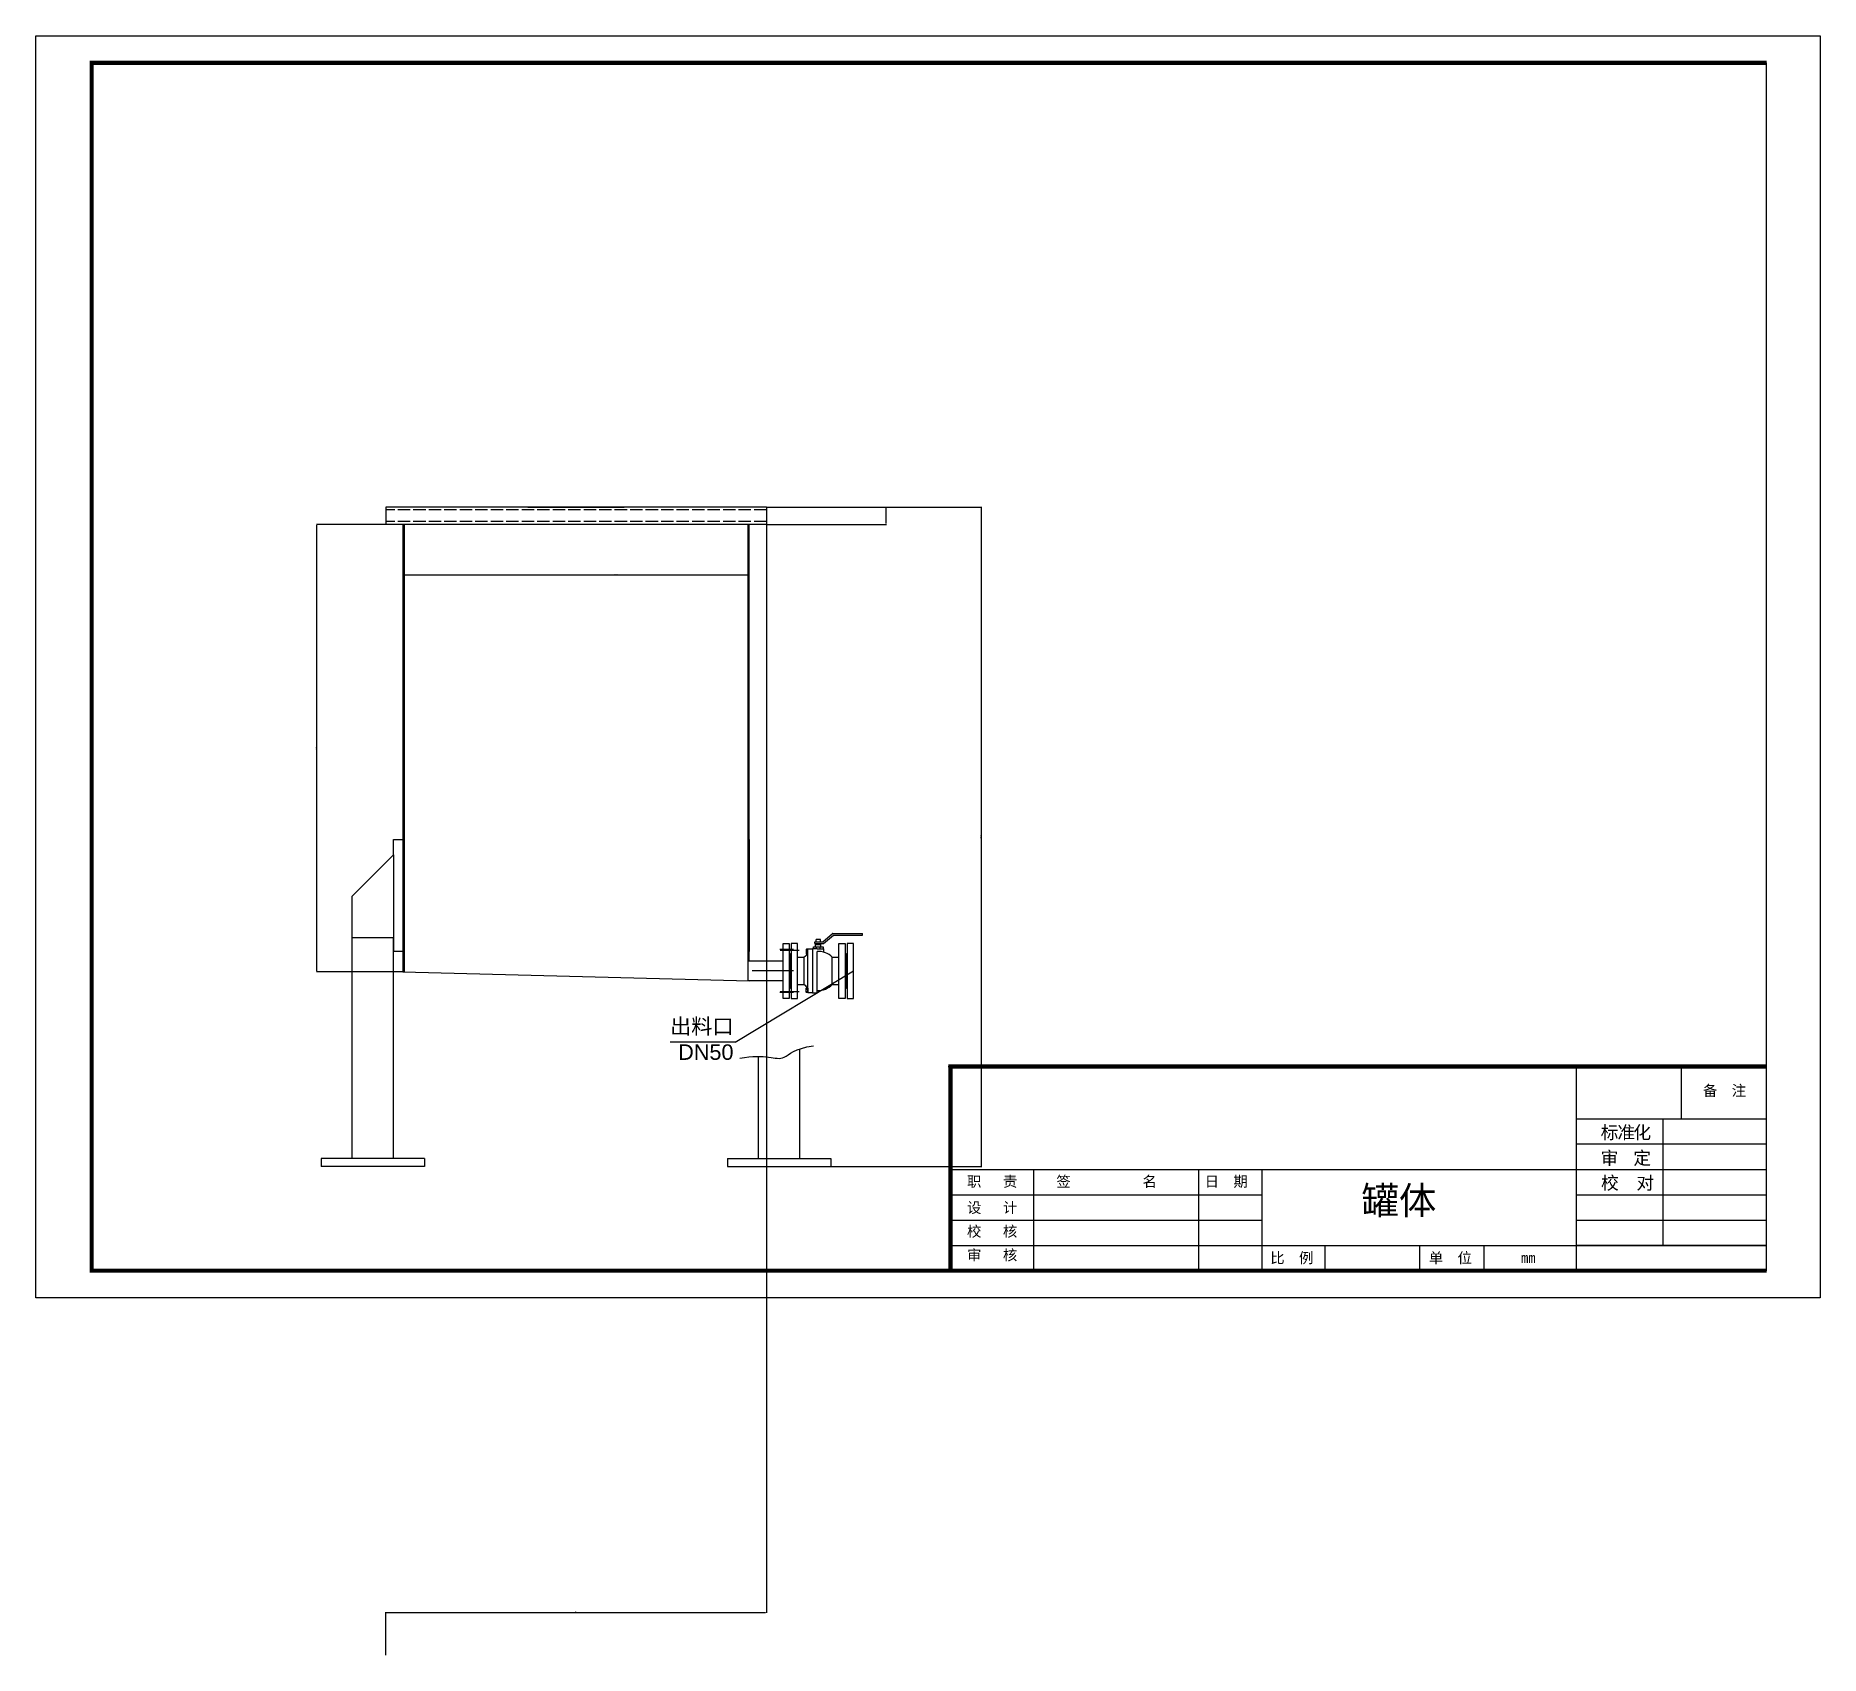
# Model space of a CAD drawing. Header units: millimetres. Extents: x 3453 to 8638, y 0 to 4705.
import ezdxf

# ---------------------------------------------------------------- set-up
doc = ezdxf.new("R2010")
doc.units = ezdxf.units.MM
doc.linetypes.add('ACAD_ISO02W100', pattern=[15, 12, -3])
doc.linetypes.add('ACAD_ISO04W100', pattern=[30, 24, -3, 0, -3])
for name, color, linetype in [('中心线', 1, 'ACAD_ISO04W100'), ('标注', 6, 'Continuous'), ('注释', 3, 'Continuous'), ('虚线', 7, 'ACAD_ISO02W100'), ('轴线', 1, 'ACAD_ISO04W100')]:
    doc.layers.add(name, color=color, linetype=linetype)
doc.layers.add('标注线', color=7, linetype='Continuous', lineweight=9)
doc.styles.get("Standard").update_dxf_attribs({"font": 'arial.ttf'})
doc.styles.add('STYLE1', font='')
doc.styles.get('STYLE1').set_extended_font_data('FangSong_GB2312')
doc.dimstyles.new('ISO-25', dxfattribs={"dimtxt": 2.5, "dimasz": 2.5, "dimexe": 1.25, "dimexo": 0.625, "dimtad": 1, "dimtxsty": 'Standard', "dimcen": 2.5, "dimadec": 0, "dimazin": 0, "dimtfac": 1, "dimtmove": 0, "dimatfit": 3, "dimfxl": 0, "dimarcsym": 0})

# ---------------------------------------------------------------- blocks, each defined once
blk = doc.blocks.new('*D7')
at = {"layer": 'Defpoints', "color": 0, "transparency": 16777216}
for p in [(5523.5, 3138.2), (4523.5, 3028.5), (5523.5, 3034.5)]:
    blk.add_point(p, dxfattribs=at)
at = {"layer": '标注', "color": 0, "lineweight": -2, "transparency": 16777216}
for p, q in [((4523.5, 3029.2), (4523.5, 3139.5)), ((4526, 3138.2), (5521, 3138.2)), ((5523.5, 3035.1), (5523.5, 3139.5))]:
    blk.add_line(p, q, dxfattribs=at)
at = {"layer": '标注', "color": 0, "transparency": 16777216}
for points in [[(4526, 3138.6), (4526, 3137.8), (4523.5, 3138.2)], [(5521, 3138.6), (5521, 3137.8), (5523.5, 3138.2)]]:
    blk.add_solid(points, dxfattribs=at)
at = {"layer": '标注', "color": 0, "transparency": 16777216, "insert": (5139.1, 3140.2), "char_height": 2.5, "attachment_point": 5}
blk.add_mtext('%%C1000', dxfattribs=at)
blk = doc.blocks.new('*D8')
at = {"layer": 'Defpoints', "color": 0, "transparency": 16777216}
for p in [(4270.3, 3285.1), (4470.5, 3285.1), (4520.5, 1985.1)]:
    blk.add_point(p, dxfattribs=at)
at = {"layer": '标注', "color": 0, "lineweight": -2, "transparency": 16777216}
for p, q in [((4469.8, 3285.1), (4269.1, 3285.1)), ((4270.3, 1987.6), (4270.3, 3282.6)), ((4519.8, 1985.1), (4269.1, 1985.1))]:
    blk.add_line(p, q, dxfattribs=at)
at = {"layer": '标注', "color": 0, "transparency": 16777216}
for points in [[(4269.9, 3282.6), (4270.7, 3282.6), (4270.3, 3285.1)], [(4269.9, 1987.6), (4270.7, 1987.6), (4270.3, 1985.1)]]:
    blk.add_solid(points, dxfattribs=at)
at = {"layer": '标注', "color": 0, "transparency": 16777216, "insert": (4268.4, 2635.1), "char_height": 2.5, "attachment_point": 5, "rotation": 90}
blk.add_mtext('1300', dxfattribs=at)
blk = doc.blocks.new('*D9')
at = {"color": 0, "lineweight": -2, "transparency": 16777216}
for p, q in [((5576.5, 3326.5), (5576.5, 123.2)), ((4470.5, 0.6), (4470.5, 125.7)), ((4473, 124.4), (5574, 124.4))]:
    blk.add_line(p, q, dxfattribs=at)
at = {"color": 0, "transparency": 16777216}
for points in [[(4473, 124.8), (4473, 124), (4470.5, 124.4)], [(5574, 124.8), (5574, 124), (5576.5, 124.4)]]:
    blk.add_solid(points, dxfattribs=at)
at = {"layer": 'Defpoints', "color": 0, "transparency": 16777216}
for p in [(5576.5, 3327.1), (5576.5, 124.4), (4470.5, 0)]:
    blk.add_point(p, dxfattribs=at)
at = {"color": 0, "transparency": 16777216, "insert": (5023.5, 126.3), "char_height": 2.5, "attachment_point": 5}
blk.add_mtext('1106', dxfattribs=at)
blk = doc.blocks.new('*D10')
at = {"color": 0, "lineweight": -2, "transparency": 16777216}
for p, q in [((5577.1, 3335.1), (5925.1, 3335.1)), ((5923.9, 3287.6), (5923.9, 3332.6)), ((5577.1, 3285.1), (5925.1, 3285.1))]:
    blk.add_line(p, q, dxfattribs=at)
at = {"color": 0, "transparency": 16777216}
for points in [[(5923.5, 3332.6), (5924.3, 3332.6), (5923.9, 3335.1)], [(5923.5, 3287.6), (5924.3, 3287.6), (5923.9, 3285.1)]]:
    blk.add_solid(points, dxfattribs=at)
at = {"layer": 'Defpoints', "color": 0, "transparency": 16777216}
for p in [(5576.5, 3335.1), (5923.9, 3335.1), (5576.5, 3285.1)]:
    blk.add_point(p, dxfattribs=at)
at = {"color": 0, "transparency": 16777216, "insert": (5922, 3310.1), "char_height": 2.5, "attachment_point": 5, "rotation": 90}
blk.add_mtext('50', dxfattribs=at)
blk = doc.blocks.new('*D11')
at = {"color": 0, "lineweight": -2, "transparency": 16777216}
for p, q in [((5577.7, 3335.1), (6202, 3335.1)), ((6200.8, 3332.6), (6200.8, 1422)), ((5764.4, 1419.5), (6202, 1419.5))]:
    blk.add_line(p, q, dxfattribs=at)
at = {"color": 0, "transparency": 16777216}
for points in [[(6200.3, 3332.6), (6201.2, 3332.6), (6200.8, 3335.1)], [(6200.3, 1422), (6201.2, 1422), (6200.8, 1419.5)]]:
    blk.add_solid(points, dxfattribs=at)
at = {"layer": 'Defpoints', "color": 0, "transparency": 16777216}
for p in [(5577.1, 3335.1), (5763.7, 1419.5), (6200.8, 1419.5)]:
    blk.add_point(p, dxfattribs=at)
at = {"color": 0, "transparency": 16777216, "insert": (6198.6, 2377.3), "char_height": 2.5, "attachment_point": 5, "rotation": 90}
blk.add_mtext('1915,6', dxfattribs=at)

msp = doc.modelspace()

# ---------------------------------------------------------------- linework, layer by layer
for p, q in [((8482.278, 1117.256), (8482.278, 4625.923)), ((5576.471, 3335.091), (4470.471, 3335.091)), ((4470.471, 3335.091), (4470.471, 3285.091)), ((5023.471, 3335.091), (5048.471, 3335.091)), ((5576.471, 3335.091), (5576.471, 3285.091)), ((5576.471, 3285.091), (4470.471, 3285.091)), ((4520.471, 3285.091), (4520.471, 1985.091)), ((4523.471, 3285.091), (4523.471, 1985.015)), ((4523.471, 3285.091), (4523.471, 1985.091)), ((5523.471, 1959.564), (5523.471, 3285.091)), ((5526.471, 2016.564), (5526.471, 3285.091)), ((4493.2, 2324.773), (4493.2, 2369.841)), ((4493.2, 2369.841), (4520.471, 2369.841)), ((4520.471, 2369.841), (4520.471, 2044.504)), ((5526.471, 2369.841), (5526.471, 2044.504)), ((4493.2, 2324.773), (4373.2, 2204.773)), ((4493.2, 2324.773), (4493.2, 2074.413)), ((4373.205, 1443.493), (4373.201, 2204.774)), ((4373.2, 2084.773), (4493.2, 2084.773)), ((4493.205, 1443.493), (4493.2, 2084.773)), ((4493.2, 2084.773), (4493.2, 2044.504)), ((5720.613, 2072.776), (5720.613, 2079.101)), ((5733.785, 2079.101), (5720.613, 2079.101)), ((5733.785, 2072.776), (5733.785, 2079.101)), ((5740.183, 2072.776), (5768.926, 2096.715)), ((5741.992, 2067.776), (5771.013, 2091.946)), ((5769.566, 2096.946), (5856.076, 2096.946)), ((5771.013, 2091.946), (5856.076, 2091.946)), ((5856.076, 2091.946), (5856.076, 2096.946)), ((4520.471, 2044.504), (4493.2, 2044.504)), ((5624.739, 1908.064), (5624.739, 2068.064)), ((5624.739, 2068.064), (5642.739, 2068.064)), ((5642.739, 2068.064), (5642.739, 1908.064)), ((5666.739, 2068.064), (5648.739, 2068.064)), ((5648.739, 2068.064), (5648.739, 1908.064)), ((5666.739, 1908.064), (5666.739, 2068.064)), ((5666.739, 2027.538), (5686.217, 2027.538)), ((5686.217, 1948.59), (5686.217, 2027.538)), ((5693.1, 2047.533), (5695.542, 2047.533)), ((5693.1, 2040.631), (5695.542, 2040.631)), ((5713.389, 2052.142), (5713.389, 2058.458)), ((5713.389, 2058.458), (5741.009, 2058.458)), ((5717.202, 2072.776), (5740.183, 2072.776)), ((5717.202, 2067.776), (5717.202, 2072.776)), ((5717.202, 2067.776), (5741.992, 2067.776)), ((5719.453, 2058.458), (5719.453, 2064.706)), ((5719.453, 2064.706), (5734.945, 2064.706)), ((5721.729, 2052.142), (5721.729, 2058.458)), ((5722.606, 2064.706), (5722.606, 2067.776)), ((5723.747, 2052.142), (5743.252, 2052.142)), ((5731.792, 2064.706), (5731.792, 2067.776)), ((5732.669, 2052.142), (5732.669, 2058.458)), ((5734.945, 2058.458), (5734.945, 2064.706)), ((5741.009, 2058.458), (5741.009, 2052.142)), ((5743.252, 2042.462), (5743.252, 2052.142)), ((5767.604, 2027.538), (5787.205, 2027.538)), ((5767.816, 1948.59), (5767.816, 2027.538)), ((5787.205, 1908.064), (5787.205, 2068.064)), ((5787.205, 2068.064), (5805.205, 2068.064)), ((5805.205, 2068.064), (5805.205, 1908.064)), ((5829.205, 2068.064), (5811.205, 2068.064)), ((5811.205, 2068.064), (5811.205, 1908.064)), ((5829.205, 1908.064), (5829.205, 2068.064)), ((4520.471, 1985.091), (5526.471, 1959.487)), ((5624.409, 2016.564), (5523.471, 2016.564)), ((5624.409, 1959.564), (5523.471, 1959.564)), ((5526.471, 1959.487), (5526.471, 1959.564)), ((5624.739, 1925.564), (5624.739, 1925.564)), ((5666.739, 1948.59), (5686.217, 1948.59)), ((5666.739, 1925.564), (5666.739, 1925.564)), ((5693.1, 1935.496), (5695.542, 1935.496)), ((5693.1, 1928.594), (5695.542, 1928.594)), ((5767.816, 1948.59), (5787.205, 1948.59)), ((5787.205, 1925.564), (5787.205, 1925.564)), ((5829.205, 1925.564), (5829.205, 1925.564)), ((5642.739, 1908.064), (5624.739, 1908.064)), ((5648.739, 1908.064), (5666.739, 1908.064)), ((5805.205, 1908.064), (5787.205, 1908.064)), ((5811.205, 1908.064), (5829.205, 1908.064)), ((5553.738, 1443.493), (5553.742, 1739.63)), ((5673.738, 1443.493), (5673.742, 1761.616)), ((7930.196, 1558.61), (8482.278, 1558.61)), ((4583.205, 1443.493), (4283.205, 1443.493)), ((4283.205, 1443.493), (4283.205, 1419.493)), ((4583.205, 1419.493), (4283.205, 1419.493)), ((4583.205, 1443.493), (4583.205, 1419.493)), ((5463.738, 1443.493), (5763.738, 1443.493)), ((5463.738, 1443.493), (5463.738, 1419.493)), ((5463.738, 1419.493), (5763.738, 1419.493)), ((5763.738, 1443.493), (5763.738, 1419.493))]:
    msp.add_line(p, q)
at = {"color": 0}
msp.add_line((4883.471, 3335.091), (5163.471, 3335.091), dxfattribs=at)
at = {"color": 1, "ltscale": 50}
for p, q in [((5616.528, 2048.055), (5671.633, 2048.055)), ((5616.156, 1928.072), (5672.005, 1928.072))]:
    msp.add_line(p, q, dxfattribs=at)
at = {"linetype": 'Continuous', "lineweight": -3}
for p, q in [((6104.971, 1710.63), (8482.278, 1710.63)), ((6105.327, 1710.63), (8482.278, 1710.63)), ((6105.327, 1710.63), (8482.635, 1710.63)), ((7930.196, 1117.256), (7930.196, 1710.628)), ((8234.831, 1558.61), (8234.831, 1710.63)), ((8181.669, 1190.815), (8181.669, 1558.61)), ((8482.278, 1485.051), (7930.196, 1485.051)), ((6117.501, 1411.492), (8482.278, 1411.492)), ((6353.723, 1117.256), (6353.723, 1411.492)), ((6832.959, 1117.256), (6832.959, 1411.492)), ((7016.857, 1117.256), (7016.857, 1411.492)), ((6117.501, 1337.933), (7016.857, 1337.933)), ((7930.196, 1337.933), (8482.278, 1337.933)), ((6117.339, 1264.374), (7016.857, 1264.374)), ((7930.196, 1264.374), (8482.278, 1264.374)), ((6117.339, 1190.814), (7016.857, 1190.814)), ((7016.857, 1190.814), (8482.278, 1190.814)), ((7199.333, 1191.766), (7199.333, 1117.256)), ((7473.526, 1191.766), (7473.526, 1117.256)), ((7660.57, 1191.766), (7660.57, 1117.256)), ((8482.278, 1190.815), (7930.196, 1190.815)), ((6117.314, 1117.256), (8482.278, 1117.256))]:
    msp.add_line(p, q, dxfattribs=at)
at = {"lineweight": -3}
msp.add_lwpolyline([(3453.346, 4704.719), (8638.485, 4704.719), (8638.485, 1038.46), (3453.346, 1038.46)], close=True, dxfattribs=at)
at = {"linetype": 'Continuous', "lineweight": -3, "const_width": 12.26}
for points in [[(8482.278, 4625.923), (3615.888, 4625.923), (3615.888, 1117.256)], [(8482.278, 1117.256), (3615.888, 1117.256), (3615.888, 4625.923)], [(6105.327, 1710.621), (8482.278, 1710.63)], [(6111.367, 1710.621), (6111.367, 1117.256)]]:
    msp.add_lwpolyline(points, dxfattribs=at)
for points in [[(5642.739, 1938.064), (5645.739, 1938.064), (5645.739, 2038.064), (5642.739, 2038.064)], [(5648.739, 1938.064), (5645.739, 1938.064), (5645.739, 2038.064), (5648.739, 2038.064)], [(5723.747, 2052.142), (5710.144, 2052.142), (5710.144, 1923.985), (5723.747, 1923.985), (5723.747, 2044.739)], [(5805.205, 1938.064), (5808.205, 1938.064), (5808.205, 2038.064), (5805.205, 2038.064)], [(5811.205, 1938.064), (5808.205, 1938.064), (5808.205, 2038.064), (5811.205, 2038.064)]]:
    msp.add_lwpolyline(points)
for points in [[(5692.1, 2050.127), (5692.1, 2038.037), (5693.1, 2037.037), (5695.542, 2037.037), (5696.542, 2038.037), (5696.542, 2050.127), (5695.542, 2051.127), (5693.1, 2051.127)], [(5696.542, 1923.985), (5696.542, 2052.142), (5710.144, 2052.142), (5710.144, 1923.985)], [(5692.1, 1926), (5692.1, 1938.09), (5693.1, 1939.09), (5695.542, 1939.09), (5696.542, 1938.09), (5696.542, 1926), (5695.542, 1925), (5693.1, 1925)]]:
    msp.add_lwpolyline(points, close=True)
for centre, radius, start, end in [((5769.566, 2095.946), 1, 90, 129.788581), ((5727.017, 1988.064), 56.77, 122.466564, 135.946366), ((5693.1, 2048.533), 1, 180, 270), ((5693.1, 2046.533), 1, 90, 180), ((5693.1, 2041.631), 1, 180, 270), ((5693.1, 2039.631), 1, 90, 180), ((5695.542, 2048.533), 1, 270, 0), ((5695.542, 2046.533), 1, 0, 90), ((5695.542, 2041.631), 1, 270, 0), ((5695.542, 2039.631), 1, 0, 90), ((5727.016, 1988.064), 56.77, 44.053634, 93.302027), ((5727.017, 1988.064), 56.77, 224.053634, 237.533436), ((5693.1, 1936.496), 1, 180, 270), ((5693.1, 1934.496), 1, 90, 180), ((5693.1, 1929.594), 1, 180, 270), ((5693.1, 1927.594), 1, 90, 180), ((5695.542, 1936.496), 1, 270, 0), ((5695.542, 1934.496), 1, 0, 90), ((5695.542, 1929.594), 1, 270, 0), ((5695.542, 1927.594), 1, 0, 90), ((5727.016, 1988.064), 56.77, 266.697973, 315.946366)]:
    msp.add_arc(centre, radius, start, end)
msp.add_open_spline([(5499.134, 1734.669), (5575.623, 1749.322), (5619.376, 1711.92), (5657.214, 1763.322), (5712.933, 1770.201)], degree=3, knots=[92.04093168, 92.04093168, 92.04093168, 92.04093168, 159.66291561, 200.82314606, 200.82314606, 200.82314606, 200.82314606])
at = {"layer": '中心线', "ltscale": 5}
msp.add_line((5654.69, 1988.064), (5531.108, 1988.064), dxfattribs=at)
at = {"layer": '注释'}
for q in [(5829.205, 1988.064), (5297.248, 1781.33)]:
    msp.add_line((5485.65, 1781.33), q, dxfattribs=at)
at = {"layer": '虚线', "color": 2, "ltscale": 3}
for p, q in [((5576.471, 3327.091), (4470.471, 3327.091)), ((5576.471, 3293.091), (4470.471, 3293.091))]:
    msp.add_line(p, q, dxfattribs=at)
at = {"layer": '轴线', "ltscale": 5}
for p, q in [((5655.02, 2050.564), (5615.546, 2050.564)), ((5655.02, 1925.564), (5615.546, 1925.564))]:
    msp.add_line(p, q, dxfattribs=at)

# ---------------------------------------------------------------- texts
at = {"linetype": 'Continuous', "lineweight": -3, "char_height": 30.64964, "attachment_point": 1}
for s, insert, width in [('{\\fSimSun|b0|i0|c134|p54;备  注}', (8297.474, 1655.819), 410.52998), ('{\\fSimSun|b0|i0|c134|p54;职   责}', (6159.2, 1391.745), 283.58211), ('{\\fSimSun|b0|i0|c134|p54;签          名}', (6418.778, 1391.745), 356.97555), ('{\\fSimSun|b0|i0|c134|p54;日  期}', (6849.744, 1391.745), 283.58211), ('{\\fSimSun|b0|i0|c134|p54;设   计   }', (6159.2, 1315.743), 283.58211), ('{\\fSimSun|b0|i0|c134|p54;校   核   }', (6159.2, 1246.741), 283.58211), ('{\\fSimSun|b0|i0|c134|p54;审   核   }', (6159.2, 1177.99), 283.58211), ('{\\fSimSun|b0|i0|c134|p54;比  例}', (7040.26, 1169.752), 283.58211), ('{\\fSimSun|b0|i0|c134|p54;单  位}', (7501.012, 1169.752), 283.58211), ('{\\fSimSun|b0|i0|c134|p2;mm}', (7769.237, 1170.492), 283.58211)]:
    msp.add_mtext(s, dxfattribs=dict(at, insert=insert, width=width))
at = {"layer": '标注', "insert": (7305.066, 1361.141), "char_height": 80, "attachment_point": 1}
msp.add_mtext_dynamic_manual_height_columns('{\\fSimSun|b0|i0|c134|p34;\\C0;罐体}', width=913.33857, gutter_width=12.5, heights=[0], dxfattribs=at)
at = {"layer": '标注线', "color": 7, "ltscale": 0.13, "attachment_point": 1, "style": 'STYLE1'}
for s, insert, char_height, width in [('标', (8000.356, 1537.684), 37.736, 47.23771), ('准', (8048.872, 1537.684), 37.736, 47.23771), ('化', (8095.279, 1537.684), 37.736, 47.23771), ('审', (8000.356, 1463.46), 37.736, 47.23771), ('定', (8095.279, 1463.46), 37.736, 47.23771), ('校  对', (8001.384, 1391.107), 37.7359, 190.2792)]:
    msp.add_mtext(s, dxfattribs=dict(at, insert=insert, char_height=char_height, width=width))
at = {"layer": '注释', "insert": (5480.774, 1849.692), "char_height": 45, "attachment_point": 3}
msp.add_mtext_dynamic_manual_height_columns('出料口\\PDN50', width=188.80723, gutter_width=12.5, heights=[0], dxfattribs=at)

# ---------------------------------------------------------------- dimensions: what is measured, and where the dimension line sits
at = {"color": 3}
dim = msp.add_linear_dim(base=(5576.471, 124.417), p1=(4470.471, 0), p2=(5576.471, 3327.091), dimstyle='ISO-25', dxfattribs=at)
dim.commit()
dim.dimension.update_dxf_attribs({"geometry": '*D9', "text_midpoint": (5023.471, 126.319)})
for base, p1, p2, picture, middle in [((5923.896, 3335.091), (5576.471, 3285.091), (5576.471, 3335.091), '*D10', (5921.994, 3310.091)), ((6200.762, 1419.493), (5577.096, 3335.091), (5763.738, 1419.493), '*D11', (6198.635, 2377.292))]:
    dim = msp.add_linear_dim(base=base, p1=p1, p2=p2, angle=90, dimstyle='ISO-25', dxfattribs=at)
    dim.commit()
    dim.dimension.update_dxf_attribs({"geometry": picture, "text_midpoint": middle})
at = {"layer": '标注'}
dim = msp.add_linear_dim(base=(4270.301, 3285.091), p1=(4520.471, 1985.091), p2=(4470.471, 3285.091), angle=90, dimstyle='ISO-25', dxfattribs=at)
dim.commit()
dim.dimension.update_dxf_attribs({"geometry": '*D8', "text_midpoint": (4268.399, 2635.091)})
dim = msp.add_linear_dim(base=(5523.471, 3138.208), p1=(4523.471, 3028.537), p2=(5523.471, 3034.465), text='%%C<>', dimstyle='ISO-25', dxfattribs=at)
dim.commit()
dim.dimension.update_dxf_attribs({"geometry": '*D7', "text_midpoint": (5139.107, 3138.208), "dimtype": 160})

doc.saveas('drawing.dxf')
